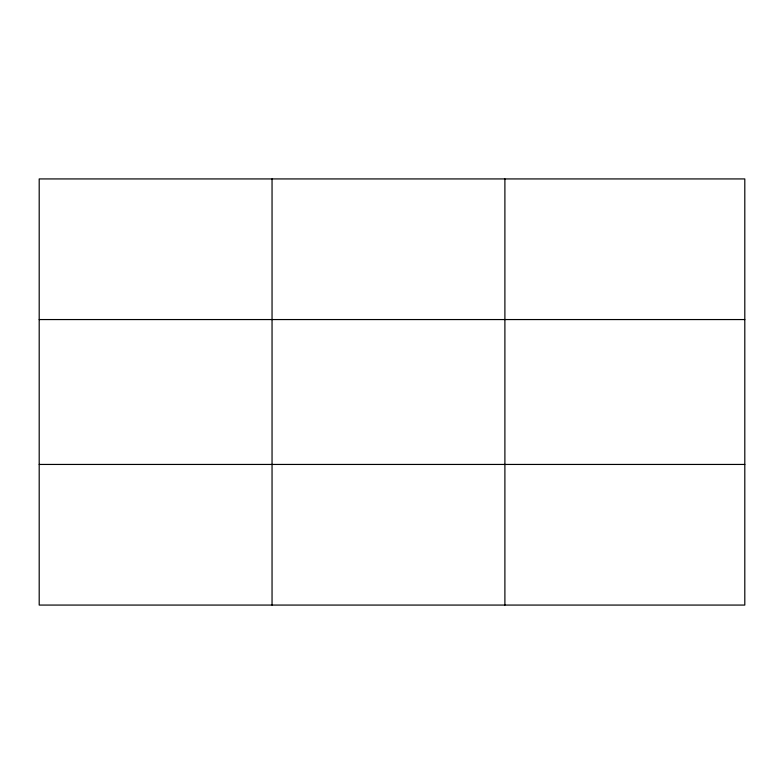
<?xml version="1.0" encoding="UTF-8"?>
<svg xmlns="http://www.w3.org/2000/svg" width="784" height="784" viewBox="0 0 784 784"><rect width="100%" height="100%" fill="white"/><g stroke="black" fill="none" stroke-linecap="round" stroke-linejoin="round"><path stroke-width="1.18" d="M272.048 605.072L272.048 178.928M504.896 605.072L504.896 178.928M744.8 464.442L744.8 605.072L39.2 605.072L39.2 178.928L744.8 178.928L744.8 464.442L39.2 464.442M39.2 319.558L744.8 319.558"/></g></svg>
